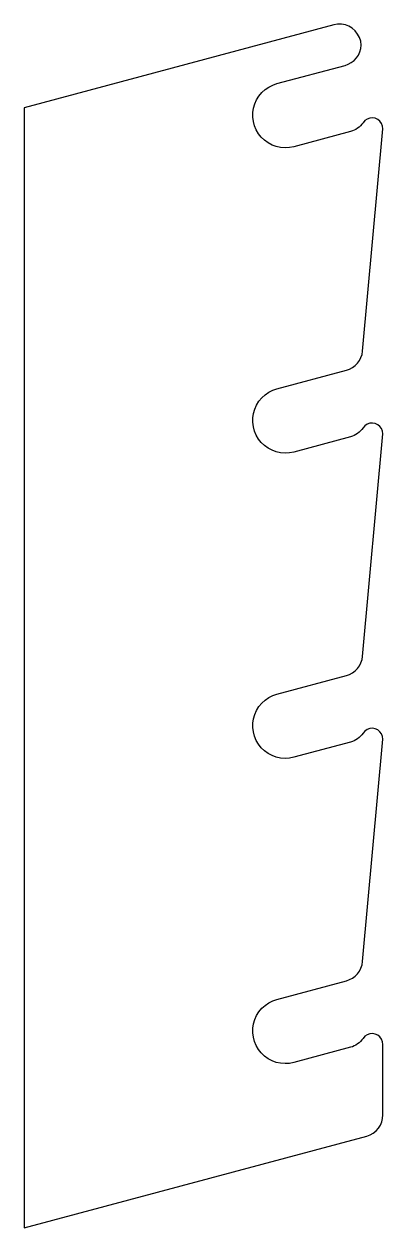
# Model space of a CAD drawing. Extents: x 1.2 to 9.5, y 4.4 to 32.
import ezdxf

# ---------------------------------------------------------------- set-up
doc = ezdxf.new("R2010")
doc.units = 0
doc.layers.add('SPOOLHOLDER4', color=7, linetype='CONTINUOUS')

msp = doc.modelspace()

# ---------------------------------------------------------------- linework, layer by layer
at = {"layer": 'SPOOLHOLDER4', "color": 7}
for points in [[(8.352778, 32.027778), (1.244444, 30.123611)], [(8.981944, 31.5625), (8.970833, 31.652778), (8.943056, 31.7375), (8.901389, 31.816667), (8.845833, 31.8875), (8.779167, 31.947222), (8.702778, 31.994444), (8.619444, 32.026389), (8.530556, 32.043056), (8.441667, 32.044444), (8.352778, 32.027778)], [(8.611111, 31.097222), (8.686111, 31.125), (8.755556, 31.1625), (8.819444, 31.211111), (8.873611, 31.269444), (8.918056, 31.334722), (8.951389, 31.406944), (8.972222, 31.484722), (8.981944, 31.5625)], [(7.05, 30.679167), (8.611111, 31.097222)], [(7.438889, 29.230556), (7.3375, 29.211111), (7.236111, 29.205556), (7.133333, 29.2125), (7.033333, 29.234722), (6.9375, 29.270833), (6.847222, 29.318056), (6.763889, 29.379167), (6.690278, 29.45), (6.626389, 29.529167), (6.575, 29.618056), (6.534722, 29.7125), (6.508333, 29.811111), (6.495833, 29.9125), (6.497222, 30.015278), (6.511111, 30.115278), (6.540278, 30.213889), (6.581944, 30.306944), (6.636111, 30.394444), (6.701389, 30.473611), (6.777778, 30.541667), (6.8625, 30.6), (6.952778, 30.645833), (7.05, 30.679167)], [(1.244444, 30.123611), (1.244444, 4.4375)], [(9.481944, 29.644444), (9.473611, 29.706944), (9.45, 29.766667), (9.4125, 29.816667), (9.3625, 29.856944), (9.304167, 29.883333), (9.241667, 29.894444), (9.179167, 29.888889), (9.119444, 29.866667), (9.066667, 29.831944), (9.025, 29.783333)], [(8.738889, 29.579167), (7.438889, 29.230556)], [(9.025, 29.783333), (8.997222, 29.747222), (8.968056, 29.713889), (8.934722, 29.683333), (8.9, 29.655556), (8.8625, 29.630556), (8.822222, 29.609722), (8.781944, 29.593056), (8.738889, 29.579167)], [(9.013889, 24.544444), (9.481944, 29.644444)], [(8.645833, 24.106944), (8.716667, 24.131944), (8.784722, 24.168056), (8.844444, 24.213889), (8.898611, 24.268056), (8.943056, 24.329167), (8.977778, 24.397222), (9.001389, 24.469444), (9.013889, 24.544444)], [(7.05, 23.679167), (8.645833, 24.106944)], [(7.438889, 22.230556), (7.3375, 22.211111), (7.236111, 22.205556), (7.133333, 22.2125), (7.033333, 22.234722), (6.9375, 22.270833), (6.847222, 22.318056), (6.763889, 22.379167), (6.690278, 22.45), (6.626389, 22.529167), (6.575, 22.618056), (6.534722, 22.7125), (6.508333, 22.811111), (6.495833, 22.9125), (6.497222, 23.015278), (6.511111, 23.115278), (6.540278, 23.213889), (6.581944, 23.306944), (6.636111, 23.394444), (6.701389, 23.473611), (6.777778, 23.541667), (6.8625, 23.6), (6.952778, 23.645833), (7.05, 23.679167)], [(9.025, 22.783333), (8.997222, 22.747222), (8.968056, 22.713889), (8.934722, 22.683333), (8.9, 22.655556), (8.8625, 22.630556), (8.822222, 22.609722), (8.781944, 22.593056), (8.738889, 22.579167)], [(9.013889, 17.544444), (9.481944, 22.644444)], [(9.481944, 22.644444), (9.473611, 22.706944), (9.45, 22.766667), (9.4125, 22.816667), (9.3625, 22.856944), (9.304167, 22.883333), (9.241667, 22.894444), (9.179167, 22.888889), (9.119444, 22.866667), (9.066667, 22.831944), (9.025, 22.783333)], [(8.738889, 22.579167), (7.438889, 22.230556)], [(8.645833, 17.106944), (8.716667, 17.131944), (8.784722, 17.168056), (8.844444, 17.213889), (8.898611, 17.268056), (8.943056, 17.329167), (8.977778, 17.397222), (9.001389, 17.469444), (9.013889, 17.544444)], [(7.05, 16.679167), (8.645833, 17.106944)], [(7.438889, 15.230556), (7.3375, 15.211111), (7.236111, 15.205556), (7.133333, 15.2125), (7.033333, 15.234722), (6.9375, 15.270833), (6.847222, 15.318056), (6.763889, 15.379167), (6.690278, 15.45), (6.626389, 15.529167), (6.575, 15.618056), (6.534722, 15.7125), (6.508333, 15.811111), (6.495833, 15.9125), (6.497222, 16.015278), (6.511111, 16.115278), (6.540278, 16.213889), (6.581944, 16.306944), (6.636111, 16.394444), (6.701389, 16.473611), (6.777778, 16.541667), (6.8625, 16.6), (6.952778, 16.645833), (7.05, 16.679167)], [(9.025, 15.783333), (8.997222, 15.747222), (8.968056, 15.713889), (8.934722, 15.683333), (8.9, 15.655556), (8.8625, 15.630556), (8.822222, 15.609722), (8.781944, 15.593056), (8.738889, 15.579167)], [(9.481944, 15.644444), (9.473611, 15.706944), (9.45, 15.766667), (9.4125, 15.816667), (9.3625, 15.856944), (9.304167, 15.883333), (9.241667, 15.894444), (9.179167, 15.888889), (9.119444, 15.866667), (9.066667, 15.831944), (9.025, 15.783333)], [(8.738889, 15.579167), (7.438889, 15.230556)], [(9.013889, 10.544444), (9.481944, 15.644444)], [(8.645833, 10.106944), (8.716667, 10.131944), (8.784722, 10.168056), (8.844444, 10.213889), (8.898611, 10.268056), (8.943056, 10.329167), (8.977778, 10.397222), (9.001389, 10.469444), (9.013889, 10.544444)], [(7.05, 9.679167), (8.645833, 10.106944)], [(7.438889, 8.230556), (7.3375, 8.211111), (7.236111, 8.205556), (7.133333, 8.2125), (7.033333, 8.234722), (6.9375, 8.270833), (6.847222, 8.318056), (6.763889, 8.379167), (6.690278, 8.45), (6.626389, 8.529167), (6.575, 8.618056), (6.534722, 8.7125), (6.508333, 8.811111), (6.495833, 8.9125), (6.497222, 9.015278), (6.511111, 9.115278), (6.540278, 9.213889), (6.581944, 9.306944), (6.636111, 9.394444), (6.701389, 9.473611), (6.777778, 9.541667), (6.8625, 9.6), (6.952778, 9.645833), (7.05, 9.679167)], [(9.481944, 8.644444), (9.473611, 8.706944), (9.45, 8.766667), (9.4125, 8.816667), (9.3625, 8.856944), (9.304167, 8.883333), (9.241667, 8.894444), (9.179167, 8.888889), (9.119444, 8.866667), (9.066667, 8.831944), (9.025, 8.783333)], [(8.738889, 8.579167), (7.438889, 8.230556)], [(9.025, 8.783333), (8.997222, 8.747222), (8.968056, 8.713889), (8.934722, 8.683333), (8.9, 8.655556), (8.8625, 8.630556), (8.822222, 8.609722), (8.781944, 8.593056), (8.738889, 8.579167)], [(9.481944, 7.027778), (9.481944, 8.644444)], [(9.111111, 6.544444), (9.188889, 6.572222), (9.259722, 6.6125), (9.323611, 6.6625), (9.379167, 6.723611), (9.423611, 6.791667), (9.455556, 6.866667), (9.475, 6.945833), (9.481944, 7.027778)], [(1.244444, 4.4375), (9.111111, 6.544444)]]:
    msp.add_lwpolyline(points, dxfattribs=at)

doc.saveas('drawing.dxf')
